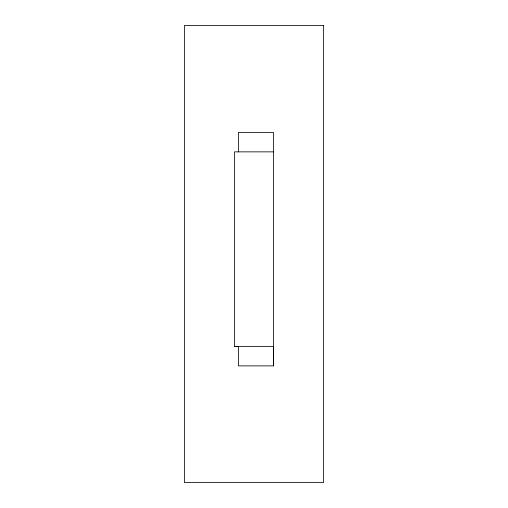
<?xml version="1.0" encoding="UTF-8"?>
<svg xmlns="http://www.w3.org/2000/svg" width="508" height="508" viewBox="0 0 508 508"><rect width="100%" height="100%" fill="white"/><g stroke="black" fill="none" stroke-linecap="round" stroke-linejoin="round"><path stroke-width="0.76" d="M234.544 346.392L238.436 346.412L238.436 365.874L273.456 365.874L273.456 346.412L234.544 346.412L234.544 151.86L273.456 151.86M273.456 365.874L273.456 132.404L238.436 132.404L238.436 151.86M323.552 25.4L184.448 25.4L184.448 482.6L323.552 482.6L323.552 25.4"/></g></svg>
